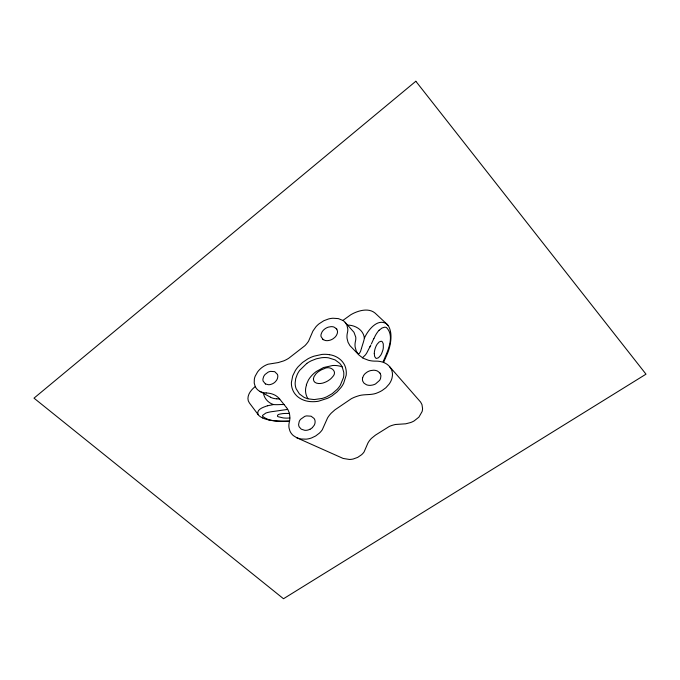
<?xml version="1.0" encoding="UTF-8"?>
<svg xmlns="http://www.w3.org/2000/svg" width="680" height="680" viewBox="0 0 680 680"><rect width="100%" height="100%" fill="white"/><g stroke="black" fill="none" stroke-linecap="round" stroke-linejoin="round"><path stroke-width="1.02" d="M362.576 378.054A8.024 6.732 -3.6 0 0 362.856 381.37L364.055 383.214L366.46 384.752A8.475 7.114 -3.5 0 0 370.71 385.33L372.555 385.041A11.645 9.792 -3.5 0 0 375.581 383.911L379.601 380.375A11.45 9.622 -3.5 0 0 380.545 378.411L380.936 375.743L380.162 373.252M289.272 413.134A25.653 20.859 5.7 0 1 289.858 418.004A29.359 23.86 6 0 1 289.519 421.302L289.298 422.331A20.986 17.026 1.9 0 0 289.085 428.128L289.901 430.933A15.665 12.699 2.3 0 0 293.377 435.625L296.854 437.801L343.153 458.447L349.409 459.459A15.835 12.656 -1.2 0 0 353.226 459L357.68 457.394L361.582 454.725A20.706 16.592 -1 0 0 364.072 451.962L367.914 443.062A26.188 20.808 -4.4 0 1 371.45 438.37L375.428 435.14L389.232 426.488A24.913 19.881 -5.1 0 1 395.599 424.473L405.756 423.801L410.695 422.526A21.539 17.654 -5.9 0 0 414.179 420.886L418.88 417.154L422.093 411.57A17.824 14.586 -6.1 0 0 422.56 408.51L421.966 404.583L420.589 402.041L389.436 366.435A15.598 13.124 -4.3 0 0 383.562 362.449A18.215 15.3 -4.1 0 0 375.776 361.131A23.97 20.646 -4.8 0 1 368.45 360.273L363.137 358.207L359.031 355.096L349.894 345.584L348.032 342.269L347.08 338.529A21.633 18.7 -4 0 1 347.454 332.571A16.286 14.161 0.3 0 0 347.803 329.035L346.902 325.091L345.134 322.363A11.688 10.166 -0.2 0 0 342.865 320.45L338.359 318.606L332.945 318.24A19.779 17.136 0 0 0 328.508 318.979L323.841 320.722L319.056 323.816A29.053 25.049 -0.6 0 0 315.962 326.749L312.902 331.083L308.575 341.156A35.964 31.212 6.9 0 1 304.938 345.67L288.813 358.207A31.968 27.497 7.5 0 1 283.645 360.91L278.231 362.576L268.065 364.216A22.363 18.674 5.3 0 0 262.786 366.92L261.587 367.812A26.749 22.312 5 0 0 257.567 371.951L255.204 376.159A21.768 18.165 5.5 0 0 254.346 379.185L254.209 383.044L255.246 386.597A28.968 23.8 5 0 0 251.506 390.184C248.531 393.499 246.373 398.939 249.373 402.909L258.162 414.622A4.505 3.672 6 0 1 257.924 414.264C256.488 409.122 263.576 407.201 267.368 405.807M362.576 378.054L363.443 375.785A11.56 9.69 -3.9 0 1 365.423 373.354L367.276 371.994A11.399 9.554 -3.9 0 1 370.745 370.575L373.447 370.234A7.973 6.698 -3.9 0 1 377.545 371.11L379.593 372.666M361.411 348.525L362.916 343.629A50.855 44.149 2.4 0 0 364.361 338.24C367.71 330.454 377.417 317.849 386.614 323.858A12.793 11.084 -5.1 0 1 388.034 325.474A3.876 3.366 -6.1 0 0 387.608 324.989L387.566 324.938M361.318 348.849L360.604 351.169A20.383 17.518 -0.8 0 1 360.468 351.543L359.201 353.659L357.858 353.651M306.306 384.744L308.465 379.933A32.666 27.183 -0.4 0 1 316.2 371.56L323.536 367.54L332.605 365.517A19.66 16.482 -0.1 0 1 340.986 366.46L342.176 366.902L343.706 372.079A24.633 20.757 1.5 0 1 343.442 377.647L340.306 385.271A35.275 29.776 2.5 0 1 337.178 389.334L332.256 393.626L326.782 396.78A30.795 25.942 2.1 0 1 322.15 398.429L314.194 399.585L308.303 398.863A18.062 15.104 2 0 1 303.798 397.179L299.421 393.933L296.183 388.815A21.088 17.646 1.7 0 1 295.162 382.857L295.698 378.675L297.262 374.399A33.422 27.956 0.5 0 1 299.719 370.294L306.858 363.392M383.571 362.44L386.844 354.951A62.977 54.519 0.7 0 0 389.546 347.233A60.299 52.19 0.4 0 0 390.881 339.311A42.551 36.797 -1.7 0 0 390.796 333.387L390.6 332.01M383.171 361.649L385.254 356.813M373.787 338.623L371.433 343.8M385.313 356.694C388.96 348.168 394.12 335.24 386.521 327.599A3.57 3.094 -6 0 0 384.616 327.207L381.973 328.032L379.176 330.25M369.928 346.962L370.166 346.46M370.88 344.964L366.86 352.793A30.54 26.358 -0.7 0 1 365.406 354.934L362.449 357.799M312.383 427.592L314.202 425.28A11.322 9.214 2.4 0 0 315.036 422.815L315.103 421.362A7.998 6.511 2.2 0 0 314.05 418.438L311.075 416.202L306.672 415.897A9.223 7.497 2 0 0 304.716 416.398L300.569 419.322A12.146 9.86 1.8 0 0 299.251 421.413L298.605 424.456A8.109 6.587 2.2 0 0 299.243 426.921L301.24 429.156L304.742 430.312A8.007 6.511 2.3 0 0 308.414 429.887L309.995 429.241M342.873 320.45L350.769 314.764A35.428 30.532 -4.2 0 1 354.697 312.749C360.944 310.012 369.359 308.269 375.062 313.072L386.623 323.867M267.401 405.798L273.555 404.558A39.245 32.989 5.8 0 0 279.047 404.617A40.383 32.427 3.9 0 1 281.044 404.541L284.053 404.549M289.867 418.004L286.62 418.132A31.348 26.01 4.3 0 1 283.22 417.92L278.332 416.78A2.643 2.159 4.5 0 1 277.44 416.16C277.075 414.01 280.908 414.01 282.396 413.652A28.705 23.069 3.6 0 1 289.374 413.559M289.578 420.988C280.712 420.937 269.756 422.314 262.616 416.279A1.998 1.623 5.7 0 1 262.591 415.395L265.863 413.032A30.659 24.624 4.3 0 1 273.471 411.451L286.688 409.538A47.056 39.576 5.8 0 0 287.674 409.343M289.527 421.302L285.048 421.447A75.361 63.988 5.4 0 1 276.726 421.115A53.414 44.77 5.2 0 1 268.846 419.968M347.633 325.133C355.274 325.04 363.673 330.038 364.352 338.24M329.596 354.714C337.475 355.75 344.947 361.624 346.043 369.809A26.715 22.534 1.4 0 1 346.162 375.334L343.647 383.24A38.395 32.419 2.6 0 1 341.071 387.447L337.017 391.952L332.12 395.777A38.462 32.487 2.5 0 1 327.462 398.335L318.529 401.208A26.656 22.372 2 0 1 312.137 401.684C303.586 401.633 294.925 397.197 292.247 388.628A24.624 20.613 1.7 0 1 291.414 382.347L292.723 375.844L295.307 370.6A39.448 32.971 0.3 0 1 298.019 366.877L302.481 362.508L307.861 358.861A35.632 29.827 0.6 0 1 313.939 356.192L321.844 354.442A24.327 20.493 0.9 0 1 329.604 354.714M268.855 419.951L266.917 419.483A23.843 19.635 5.3 0 1 262.616 417.988M273.555 404.558C268.473 403.113 264.231 398.429 263.5 393.38M296.854 437.801L300.662 438.974L306.102 439.161A18.887 15.342 2.4 0 0 311.61 437.92L315.656 435.973L319.302 433.194A27.327 22.279 2.9 0 0 322.277 429.777L327.582 417.894A34.561 27.965 -2 0 1 331.262 413.108L334.976 409.81L351.271 398.752A31.713 25.823 -2.9 0 1 357.425 396.185C364.072 393.635 371.51 395.734 377.995 392.572A28.186 23.783 -3.2 0 0 382.194 390.447L385.866 387.762L389.122 384.115A22.678 19.082 -3.6 0 0 391.977 378.182L392.42 375.683A17.544 14.756 -4.1 0 0 391.306 369.265L389.436 366.435M255.28 386.589A11.45 9.529 6.3 0 0 259.777 391.34L270.521 397.205M265.353 383.911L268.396 384.71A7.293 6.095 6.3 0 0 270.988 384.361L272.468 383.8A11.364 9.52 6.5 0 0 275.026 382.083L276.403 380.502A11.211 9.384 6.5 0 0 277.593 377.927L277.805 376.567A7.106 5.95 6.1 0 0 277.423 374.365L274.695 371.646L270.555 371.382A9.061 7.574 5.8 0 0 268.082 372.19L265.132 374.425A12.104 10.107 5.6 0 0 263.636 376.635L262.956 378.955A7.165 5.984 6.1 0 0 263.16 381.157L265.472 383.979M322.481 339.091L325.014 340.416A7.395 6.409 0.9 0 0 328.117 340.595L329.783 340.263A11.568 10.056 1 0 0 332.868 338.903L334.721 337.475A11.713 10.183 1 0 0 336.651 334.942L337.238 333.54A7.582 6.587 0.5 0 0 337.407 330.795L336.379 328.627L333.914 327.029A6.851 5.95 0.3 0 0 330.939 326.672L328.525 327.097A11.407 9.877 0.2 0 0 325.057 328.78L324.054 329.57A11.721 10.14 0.2 0 0 321.938 332.146L321.113 334.228A7.131 6.171 0.7 0 0 321.07 336.6L323.247 339.804M336.183 328.423L336.914 329.179M386.988 324.224L387.515 324.861M345.134 322.363L353.982 332.291L355.742 337.11A15.657 13.532 -0.7 0 1 355.47 341.181A21.437 18.411 -4.8 0 0 355.138 346.953L356.184 350.812L357.756 353.549M266.22 392.998A16.15 13.235 5.7 0 1 275.238 395.309A15.895 13.03 5.8 0 1 279.777 399.194L286.39 407.473M380.137 373.422L380.094 373.363A6.987 5.873 -3.9 0 0 379.38 372.436M388.127 325.423A20.97 18.148 -4.2 0 1 390.515 332.019M312.324 427.669A11.322 9.214 2.4 0 1 309.944 429.301M266.22 392.921A11.943 9.945 6.4 0 1 259.777 391.34M286.416 407.456A20.502 16.694 5.3 0 1 289.238 413.134M262.659 417.92A11.755 9.614 5.6 0 1 258.094 414.69M342.168 366.902A18.198 15.351 0.8 0 0 339.6 363.248L335.138 359.924L328.534 357.833A21.224 17.875 0.9 0 0 321.224 357.782L316.276 358.827L311.389 360.749A33.422 27.956 0.5 0 0 306.909 363.341M307.887 398.65A21.547 17.952 0.6 0 1 306.603 384.829M276.802 398.837A17.212 14.059 4.8 0 1 279.735 399.135M276.802 398.803A11.857 9.851 5.3 0 1 270.512 397.23M373.923 338.666A34.264 29.24 -7.9 0 1 379.075 330.191M374.28 353.524L374.68 356.575L375.878 358.216A1.581 1.343 -4.6 0 0 376.592 358.42L378.53 357.74L380.519 355.521A17.773 15.24 -3.5 0 0 381.769 353.234L382.874 350.14A26.07 22.406 -2.6 0 0 383.325 347.599L383.265 343.825L382.44 341.989A2.796 2.397 -5.2 0 0 382.253 341.785L381.811 341.453A1.59 1.369 -5.3 0 0 381.106 341.258L379.185 341.947L377.204 344.156A17.544 14.968 -6.3 0 0 375.955 346.443L375.343 347.956A26.605 22.627 -7.1 0 0 374.416 351.841L374.28 353.524M313.395 378.887C313.301 384.447 320.926 384.157 324.538 382.475A19.72 16.702 1.8 0 0 327.794 380.927L329.63 379.695A17.561 14.858 1.6 0 0 332.35 377.094C338.598 371.238 329.724 365.1 323.926 368.824A18.555 15.546 0.3 0 0 320.866 370.115L318.249 371.773A18.564 15.546 0.3 0 0 315.936 373.881L314.032 376.618L313.395 378.887M415.837 81.26L34 398.149L283.5 598.74L646 374.17L415.837 81.26"/></g></svg>
